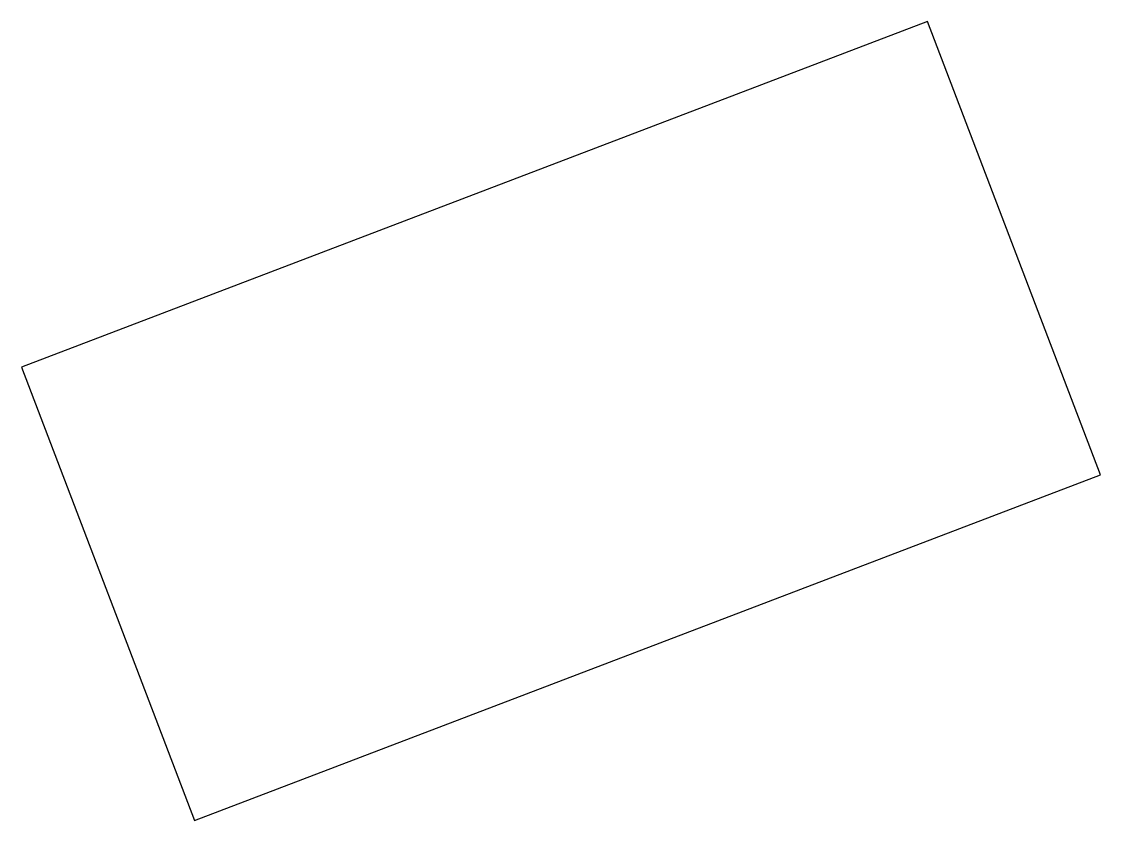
# Model space of a CAD drawing. Header units: millimetres. Extents: x 6950 to 8062, y 5718 to 6542.
import ezdxf

# ---------------------------------------------------------------- set-up
doc = ezdxf.new("R2010")
doc.units = ezdxf.units.MM
doc.layers.add('solid', color=7, linetype='Continuous')

msp = doc.modelspace()

# ---------------------------------------------------------------- linework, layer by layer
at = {"layer": 'solid'}
msp.add_lwpolyline([(7127.9, 5718.2), (8062.2, 6074.6), (7884, 6541.8), (6949.7, 6185.4)], close=True, dxfattribs=at)

doc.saveas('drawing.dxf')
